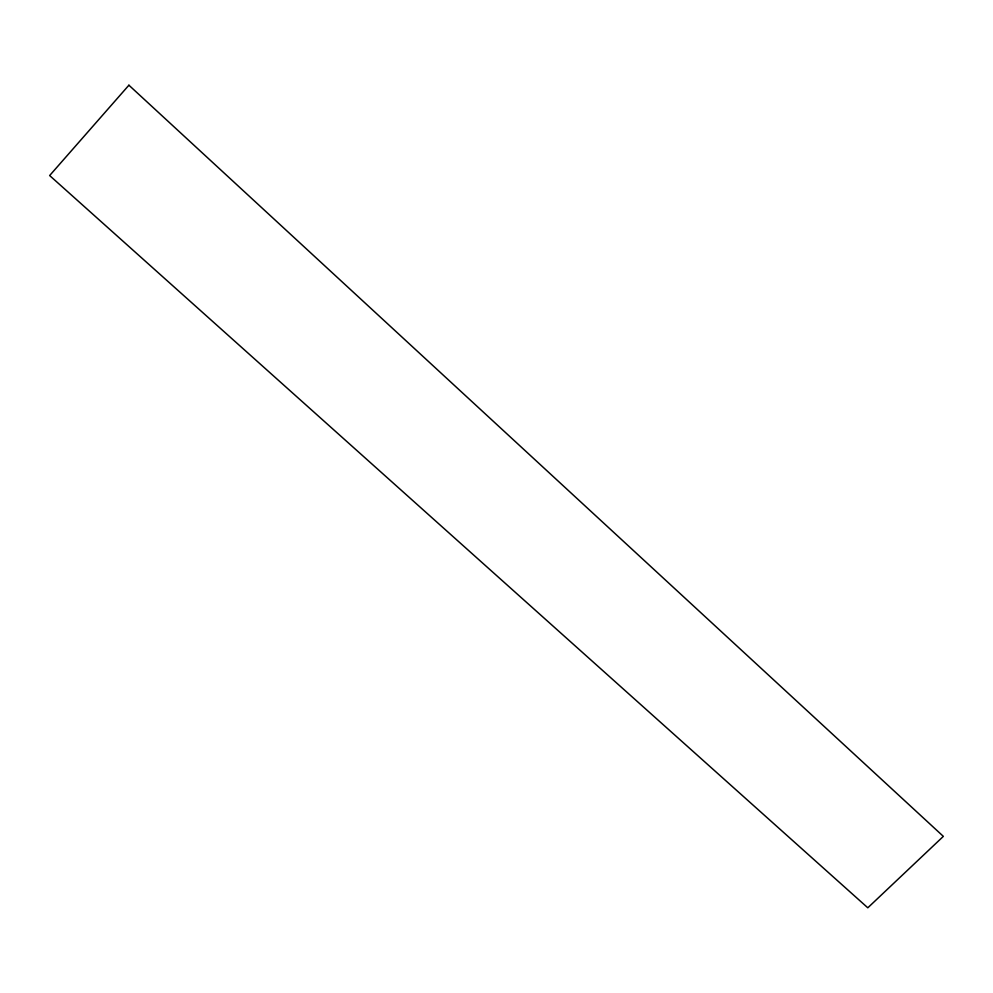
<?xml version="1.0" encoding="UTF-8"?>
<svg xmlns="http://www.w3.org/2000/svg" width="993" height="993" viewBox="0 0 993 993"><rect width="100%" height="100%" fill="white"/><g stroke="black" fill="none" stroke-linecap="round" stroke-linejoin="round"><path stroke-width="1.49" d="M128.904 85.199L49.65 175.55L867.808 907.801L943.35 836.367L128.904 85.199"/></g></svg>
